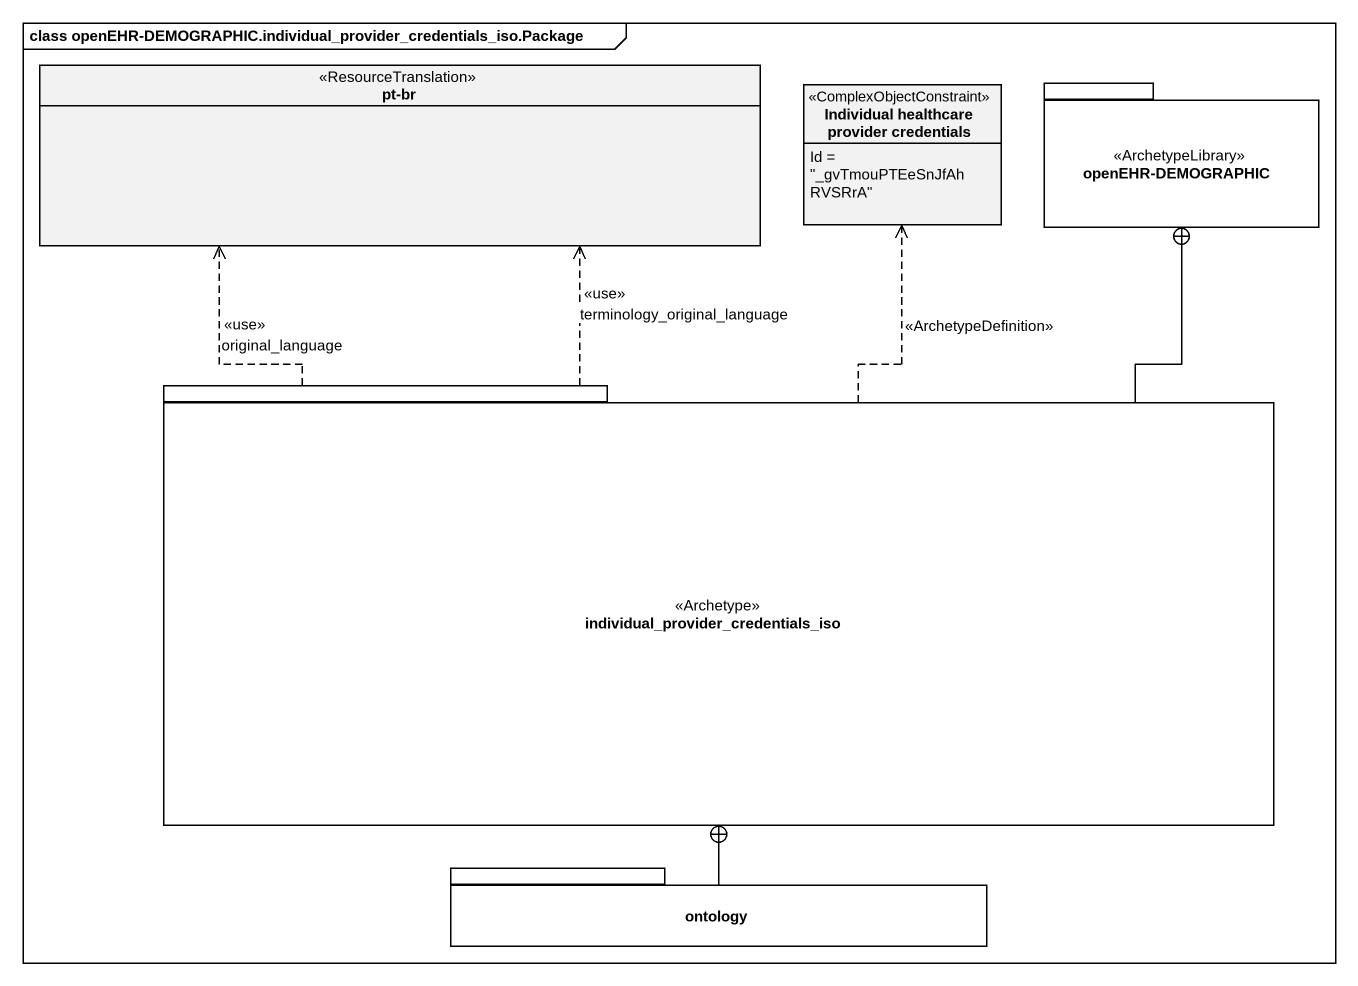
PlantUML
@startuml
mainframe class openEHR-DEMOGRAPHIC.individual_provider_credentials_iso.Package
hide circle
hide empty members
enum "pt-br" as pt_br <<ResourceTranslation>>
class "Individual healthcare provider credentials" as Individual_healthcare <<ComplexObjectConstraint>> {
  Id = "_gvTmouPTEeSnJfAhRVSRrA"
}
package "openEHR-DEMOGRAPHIC" as openEHR_DEMOGRAPHIC <<ArchetypeLibrary>> {
}
package "individual_provider_credentials_iso" as individual_provider <<Archetype>> {
}
package ontology {
}
individual_provider .up.> pt_br : <<use>>\noriginal_language
individual_provider .up.> pt_br : <<use>>\nterminology_original_language
individual_provider .up.> Individual_healthcare : <<ArchetypeDefinition>>
individual_provider -up-+ openEHR_DEMOGRAPHIC
ontology -up-+ individual_provider
@enduml
